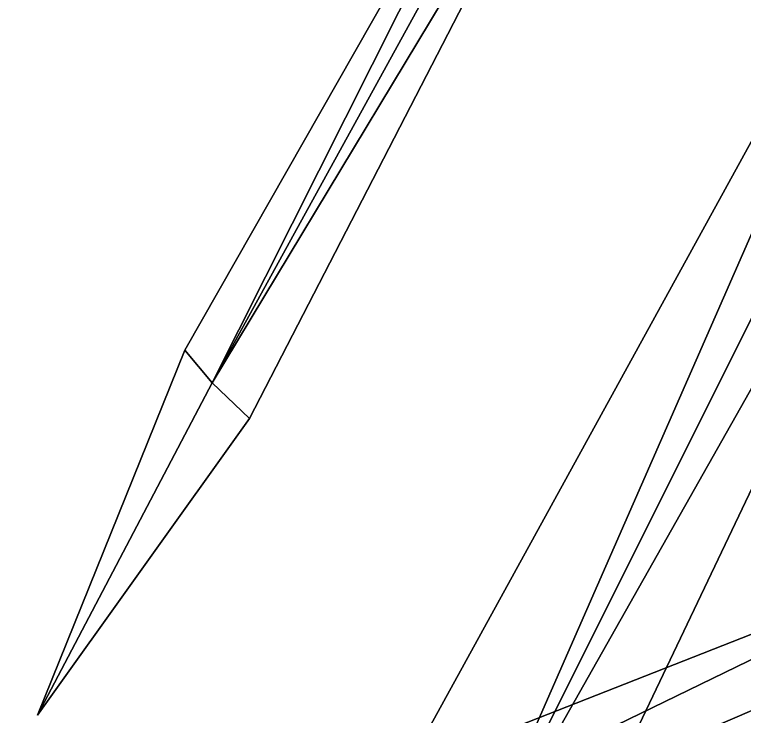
# Model space of a CAD drawing. Header units: metres. Extents: x -441 to 497, y -564 to 357.
# Drawn here: x -261 to -164.7, y -263.6 to -170.9 of the extents above; entities that cross this region are included whole.
import ezdxf

# ---------------------------------------------------------------- set-up
doc = ezdxf.new("R2010")
doc.units = ezdxf.units.M

msp = doc.modelspace()

# ---------------------------------------------------------------- linework, layer by layer
at = {"layer": 'Newplan_Leaf', "color": 3}
for points in [[(-189.1779, -128.5489, 186.1017), (-234.9176, -219.5353, 149.1251), (-238.4843, -215.2214, 142.3357)], [(-189.1779, -128.5489, 186.1017), (-238.4843, -215.2214, 142.3357), (-234.9176, -219.5353, 149.1251)], [(-186.8418, -132.081, 188.4691), (-234.9176, -219.5353, 149.1251), (-189.1779, -128.5489, 186.1017)], [(-186.8418, -132.081, 188.4691), (-189.1779, -128.5489, 186.1017), (-234.9176, -219.5353, 149.1251)], [(-183.9879, -135.0287, 190.9358), (-234.9176, -219.5353, 149.1251), (-186.8418, -132.081, 188.4691)], [(-183.9879, -135.0287, 190.9358), (-186.8418, -132.081, 188.4691), (-234.9176, -219.5353, 149.1251)], [(-183.9879, -135.0287, 190.9358), (-229.9538, -224.224, 150.8369), (-234.9176, -219.5353, 149.1251)], [(-183.9879, -135.0287, 190.9358), (-234.9176, -219.5353, 149.1251), (-229.9538, -224.224, 150.8369)], [(-137.1904, -139.278, 441.6433), (-203.4806, -290.5968, 534.2599), (-218.006, -286.433, 531.3817)], [(-137.1904, -139.278, 441.6433), (-218.006, -286.433, 531.3817), (-203.4806, -290.5968, 534.2599)], [(-130.4478, -144.3764, 442.3291), (-203.4806, -290.5968, 534.2599), (-137.1904, -139.278, 441.6433)], [(-130.4478, -144.3764, 442.3291), (-137.1904, -139.278, 441.6433), (-203.4806, -290.5968, 534.2599)], [(-123.2703, -148.6665, 441.9901), (-203.4806, -290.5968, 534.2599), (-130.4478, -144.3764, 442.3291)], [(-123.2703, -148.6665, 441.9901), (-130.4478, -144.3764, 442.3291), (-203.4806, -290.5968, 534.2599)], [(-123.2703, -148.6665, 441.9901), (-194.8613, -298.8915, 531.3733), (-203.4806, -290.5968, 534.2599)], [(-123.2703, -148.6665, 441.9901), (-203.4806, -290.5968, 534.2599), (-194.8613, -298.8915, 531.3733)], [(-257.9565, -263.3885, 121.8688), (-238.4843, -215.2214, 142.3357), (-234.9176, -219.5353, 149.1251)], [(-257.9565, -263.3885, 121.8688), (-234.9176, -219.5353, 149.1251), (-238.4843, -215.2214, 142.3357)], [(-257.9565, -263.3885, 121.8688), (-234.9176, -219.5353, 149.1251), (-229.9538, -224.224, 150.8369)], [(-257.9565, -263.3885, 121.8688), (-229.9538, -224.224, 150.8369), (-234.9176, -219.5353, 149.1251)], [(-127.8376, -238.5993, 35.1818), (-284.2679, -314.6225, -31.6894), (-288.1581, -301.6021, -38.3505)], [(-127.8376, -238.5993, 35.1818), (-288.1581, -301.6021, -38.3505), (-284.2679, -314.6225, -31.6894)], [(-126.6063, -246.8096, 36.01855), (-284.2679, -314.6225, -31.6894), (-127.8376, -238.5993, 35.1818)], [(-126.6063, -246.8096, 36.01855), (-127.8376, -238.5993, 35.1818), (-284.2679, -314.6225, -31.6894)], [(-124.0917, -254.5964, 36.9338), (-284.2679, -314.6225, -31.6894), (-126.6063, -246.8096, 36.01855)], [(-124.0917, -254.5964, 36.9338), (-126.6063, -246.8096, 36.01855), (-284.2679, -314.6225, -31.6894)], [(-124.0917, -254.5964, 36.9338), (-280.4145, -325.8781, -33.9355), (-284.2679, -314.6225, -31.6894)], [(-124.0917, -254.5964, 36.9338), (-284.2679, -314.6225, -31.6894), (-280.4145, -325.8781, -33.9355)]]:
    msp.add_3dface(points, dxfattribs=at)

doc.saveas('drawing.dxf')
